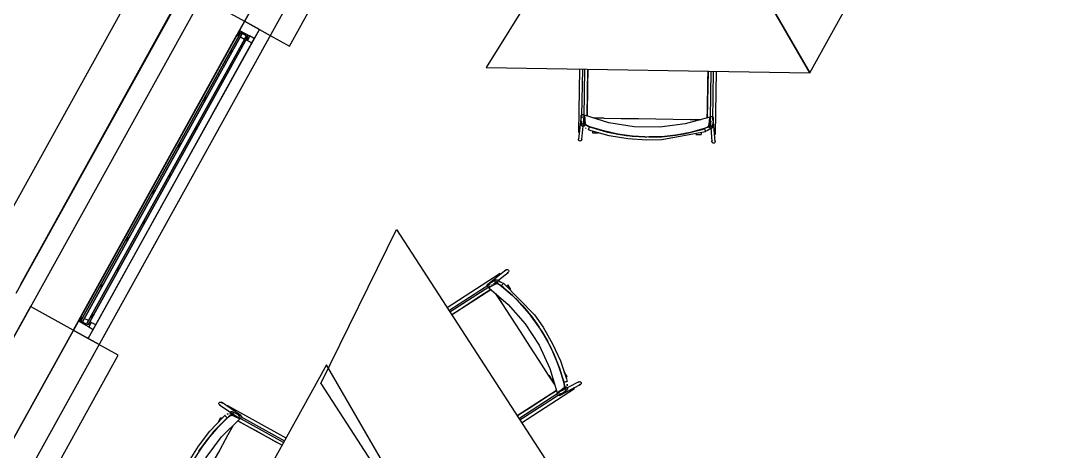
# Model space of a CAD drawing. Header units: metres. Extents: x 2.5 to 42.6, y 0.9 to 31.9.
# Drawn here: x 23.842 to 25.227, y 23.524 to 24.1 of the extents above; entities that cross this region are included whole.
import ezdxf

# ---------------------------------------------------------------- set-up
doc = ezdxf.new("R2010")
doc.units = ezdxf.units.M
for name, color, linetype in [('ARREDI', 9, 'Continuous'), ('INFISSI_VETRATE', 4, 'Continuous'), ('PARETI_STRUTTURE', 7, 'Continuous'), ('PORTE_SCALE', 2, 'Continuous')]:
    doc.layers.add(name, color=color, linetype=linetype)

msp = doc.modelspace()

# ---------------------------------------------------------------- linework, layer by layer
at = {"layer": 'ARREDI'}
for points in [[(24.7833, 24.229), (24.8982, 24.0302), (25.1082, 24.409)], [(24.8983, 24.0302), (24.7833, 24.229), (24.8788, 24.4012)], [(24.5865, 24.2321), (24.4652, 24.0372), (24.8982, 24.0302)], [(24.0575, 24.1347), (23.8361, 23.7352)], [(23.8425, 23.7475), (24.0524, 24.1263)], [(24.6012, 24.035), (24.6011, 24.031), (24.6009, 24.0157), (24.6007, 24.0004), (24.6004, 23.9852), (24.6002, 23.9724)], [(24.7612, 23.9698), (24.7614, 23.9802), (24.7616, 23.9931), (24.7618, 24.0061), (24.762, 24.019), (24.7622, 24.0319)], [(24.5943, 23.9702), (24.5935, 23.9704), (24.5929, 23.9708), (24.5925, 23.9714), (24.5923, 23.9721), (24.5922, 23.9726), (24.5922, 23.9726), (24.5923, 23.9728), (24.5926, 23.9735), (24.5931, 23.9741)], [(24.5931, 23.9741), (24.5938, 23.9744), (24.5945, 23.9745), (24.5952, 23.9743), (24.5959, 23.9739), (24.5963, 23.9733)], [(24.5957, 23.9706), (24.5968, 23.9734)], [(24.5968, 23.9734), (24.5957, 23.9707)], [(24.5962, 23.9581), (24.5958, 23.964), (24.5957, 23.9654)], [(24.7571, 23.9555), (24.7594, 23.9564), (24.7615, 23.9573), (24.7629, 23.9583), (24.7634, 23.959), (24.764, 23.9649), (24.7646, 23.9707), (24.7316, 23.9617), (24.6976, 23.9573), (24.6633, 23.9579), (24.6295, 23.9633), (24.5968, 23.9734), (24.5972, 23.9676), (24.5976, 23.9617)], [(24.6226, 23.9696), (24.6087, 23.9698)], [(24.6087, 23.9698), (24.623, 23.9695), (24.646, 23.9692), (24.6691, 23.9688), (24.6922, 23.9684), (24.7153, 23.968), (24.7383, 23.9677), (24.7526, 23.9674)], [(24.7526, 23.9674), (24.7387, 23.9677)], [(24.7646, 23.9707), (24.7654, 23.9686)], [(24.7649, 23.9699), (24.7651, 23.9706), (24.7656, 23.9712), (24.7662, 23.9715), (24.767, 23.9717), (24.7677, 23.9716), (24.7684, 23.9712)], [(24.7655, 23.9629), (24.7654, 23.9612), (24.7649, 23.9569)], [(24.7658, 23.9654), (24.7657, 23.9644)], [(24.7684, 23.9712), (24.7689, 23.9707), (24.7691, 23.97), (24.7692, 23.9697), (24.7692, 23.9692), (24.7689, 23.9685), (24.7684, 23.968), (24.7678, 23.9676)], [(24.5888, 23.9508), (24.5887, 23.9508), (24.5888, 23.9508), (24.5891, 23.9508), (24.5896, 23.9508)], [(24.5896, 23.9508), (24.5903, 23.9508)], [(24.595, 23.958), (24.5943, 23.9582), (24.5937, 23.9586), (24.5932, 23.9592), (24.5932, 23.9592), (24.593, 23.9599), (24.593, 23.96), (24.593, 23.9606), (24.5933, 23.9613), (24.5939, 23.9618)], [(24.5939, 23.9618), (24.5945, 23.9622), (24.5953, 23.9623), (24.596, 23.9621), (24.5966, 23.9617), (24.5971, 23.9611), (24.5971, 23.9611), (24.5973, 23.9604), (24.5973, 23.9603), (24.5973, 23.9597), (24.5969, 23.959)], [(24.5957, 23.9621), (24.5958, 23.9621)], [(24.6039, 23.958), (24.6015, 23.959), (24.5995, 23.96), (24.5981, 23.961), (24.5976, 23.9617)], [(24.5976, 23.9616), (24.5981, 23.9609), (24.5995, 23.96), (24.6016, 23.9589), (24.6039, 23.958)], [(24.598, 23.9564), (24.5992, 23.9558)], [(24.5992, 23.9558), (24.5981, 23.9564)], [(24.6021, 23.9539), (24.6021, 23.9537), (24.6021, 23.9537), (24.6021, 23.9537), (24.6022, 23.954), (24.6023, 23.9545), (24.6026, 23.9551), (24.6028, 23.9558), (24.6031, 23.9565)], [(24.6031, 23.9565), (24.6033, 23.9571), (24.6035, 23.9575), (24.6035, 23.9577)], [(24.6605, 23.9454), (24.6415, 23.948), (24.6225, 23.9523), (24.6039, 23.958)], [(24.604, 23.958), (24.6226, 23.9522), (24.6416, 23.948), (24.6606, 23.9454)], [(24.6076, 23.9521), (24.6076, 23.9513), (24.6076, 23.9507), (24.6076, 23.9502), (24.6076, 23.9499)], [(24.6831, 23.9443), (24.6997, 23.9447), (24.7191, 23.9468), (24.7382, 23.9504), (24.757, 23.9555)], [(24.7571, 23.9555), (24.7383, 23.9504), (24.7192, 23.9468), (24.6998, 23.9447), (24.6831, 23.9443)], [(24.7531, 23.9476), (24.7531, 23.9478), (24.7532, 23.9483), (24.7532, 23.949), (24.7532, 23.9497)], [(24.7635, 23.959), (24.7629, 23.9583), (24.7615, 23.9574), (24.7595, 23.9564), (24.7571, 23.9555)], [(24.7574, 23.9552), (24.7575, 23.955), (24.7576, 23.9546), (24.7578, 23.954)], [(24.7578, 23.954), (24.7581, 23.9533), (24.7583, 23.9526), (24.7585, 23.9519), (24.7587, 23.9515), (24.7587, 23.9512)], [(24.7595, 23.9523), (24.7585, 23.9519)], [(24.7585, 23.9519), (24.7595, 23.9523)], [(24.7609, 23.9528), (24.762, 23.9533)], [(24.7618, 23.9532), (24.7609, 23.9528)], [(24.7642, 23.9546), (24.7628, 23.9537)], [(24.7629, 23.9538), (24.7643, 23.9547)], [(24.7645, 23.9558), (24.764, 23.9563), (24.7638, 23.957), (24.7637, 23.9576), (24.7637, 23.9578), (24.764, 23.9584), (24.764, 23.9584), (24.7644, 23.959), (24.7651, 23.9594), (24.7658, 23.9595), (24.7666, 23.9594), (24.7672, 23.959)], [(24.7672, 23.959), (24.7677, 23.9585), (24.768, 23.9578), (24.768, 23.9572), (24.768, 23.957), (24.7678, 23.9564), (24.7678, 23.9564), (24.7673, 23.9558), (24.7667, 23.9554), (24.7659, 23.9553), (24.7652, 23.9554)], [(24.5922, 23.9393), (24.5915, 23.939), (24.5908, 23.9389), (24.5901, 23.9391), (24.5894, 23.9395), (24.589, 23.9401), (24.5888, 23.9408), (24.5888, 23.9413), (24.5888, 23.9415), (24.5891, 23.9422), (24.5896, 23.9428)], [(24.5924, 23.9426), (24.5928, 23.942), (24.5931, 23.9413), (24.5931, 23.9408), (24.593, 23.9406), (24.5927, 23.9399), (24.5922, 23.9393)], [(24.6775, 23.9444), (24.6611, 23.9454)], [(24.6612, 23.9453), (24.6775, 23.9444)], [(24.7531, 23.9476), (24.7531, 23.9475)], [(24.7681, 23.9365), (24.7676, 23.9371), (24.7674, 23.9377), (24.7673, 23.938), (24.7674, 23.9385), (24.7676, 23.9392), (24.7681, 23.9398)], [(24.7708, 23.9398), (24.7713, 23.9393), (24.7716, 23.9386), (24.7717, 23.9383), (24.7716, 23.9378), (24.7714, 23.9371), (24.7709, 23.9366), (24.7703, 23.9362), (24.7695, 23.936), (24.7688, 23.9361), (24.7681, 23.9365)], [(24.7704, 23.9479), (24.7711, 23.9479)], [(24.7711, 23.9479), (24.7716, 23.9479), (24.7719, 23.9479), (24.772, 23.9479), (24.772, 23.9479)], [(24.2441, 23.6145), (24.3452, 23.8207), (24.5806, 23.4571)], [(24.4844, 23.7609), (24.4841, 23.7614), (24.4839, 23.7616), (24.4839, 23.7616), (24.4839, 23.7616)], [(24.4847, 23.7604), (24.4844, 23.7609)], [(24.4912, 23.7652), (24.4914, 23.7659), (24.4918, 23.7665), (24.492, 23.7667), (24.492, 23.7667), (24.4924, 23.767), (24.4931, 23.7672), (24.4939, 23.7671), (24.4945, 23.7668), (24.4951, 23.7662), (24.4954, 23.7655), (24.4955, 23.7648)], [(24.4955, 23.7648), (24.4953, 23.7641), (24.4949, 23.7635), (24.4947, 23.7633), (24.4947, 23.7633), (24.4942, 23.763), (24.4935, 23.7628)], [(24.4665, 23.7457), (24.4667, 23.7464), (24.4671, 23.747), (24.4673, 23.7472), (24.4673, 23.7472), (24.4677, 23.7474), (24.4684, 23.7476), (24.4692, 23.7475), (24.4699, 23.7472), (24.4704, 23.7467)], [(24.4696, 23.7435), (24.4688, 23.7433), (24.4681, 23.7434), (24.4674, 23.7437), (24.4669, 23.7442), (24.4666, 23.7449), (24.4665, 23.7457)], [(24.4858, 23.745), (24.4838, 23.7465), (24.4819, 23.7476), (24.4803, 23.7483), (24.4794, 23.7484), (24.4742, 23.7456), (24.469, 23.7428), (24.4949, 23.7205), (24.5174, 23.6946), (24.5361, 23.6659), (24.5504, 23.6348), (24.5602, 23.602), (24.5649, 23.6056)], [(24.469, 23.7428), (24.4703, 23.7447)], [(24.4728, 23.7468), (24.4736, 23.7472)], [(24.475, 23.748), (24.4765, 23.7487), (24.4803, 23.7507)], [(24.4773, 23.7515), (24.4775, 23.7522), (24.4779, 23.7528), (24.4783, 23.7532), (24.4785, 23.7533), (24.4791, 23.7534), (24.4792, 23.7534), (24.4799, 23.7534), (24.4806, 23.753), (24.4811, 23.7525), (24.4814, 23.7518)], [(24.4815, 23.7511), (24.4813, 23.7504), (24.4809, 23.7497), (24.4804, 23.7494), (24.4803, 23.7493), (24.4796, 23.7491), (24.4788, 23.7492), (24.4782, 23.7495), (24.4777, 23.7501), (24.4773, 23.7508), (24.4773, 23.7515)], [(24.4794, 23.7484), (24.4803, 23.7483), (24.4818, 23.7477), (24.4837, 23.7465), (24.4858, 23.745)], [(24.4841, 23.7508), (24.4826, 23.7515)], [(24.4826, 23.7514), (24.4841, 23.7508)], [(24.4849, 23.7503), (24.4861, 23.7496)], [(24.486, 23.7497), (24.4849, 23.7503)], [(24.4858, 23.745), (24.5005, 23.7323), (24.5142, 23.7184), (24.5267, 23.7034), (24.5364, 23.6898)], [(24.4859, 23.7455), (24.486, 23.7456), (24.4863, 23.746), (24.4867, 23.7465)], [(24.5363, 23.6898), (24.5267, 23.7034), (24.5143, 23.7183), (24.5006, 23.7322), (24.4859, 23.7449)], [(24.4867, 23.7465), (24.4872, 23.7471), (24.4876, 23.7477), (24.488, 23.7482), (24.4883, 23.7486), (24.4885, 23.7488)], [(24.4871, 23.7488), (24.488, 23.7482)], [(24.488, 23.7482), (24.4872, 23.7488)], [(24.4885, 23.7489), (24.4885, 23.7488)], [(24.4946, 23.7462), (24.4944, 23.7461), (24.494, 23.7458), (24.4934, 23.7454), (24.4928, 23.745)], [(24.4717, 23.7405), (24.4629, 23.7348), (24.4521, 23.7278), (24.4412, 23.7208), (24.4304, 23.7138), (24.4195, 23.7067)], [(24.4784, 23.7347), (24.486, 23.723)], [(24.5567, 23.6139), (24.5489, 23.6259), (24.5364, 23.6452), (24.5238, 23.6646), (24.5113, 23.684), (24.4987, 23.7034), (24.4862, 23.7227), (24.4784, 23.7347)], [(24.5477, 23.6711), (24.5394, 23.6851)], [(24.5394, 23.6851), (24.5477, 23.671)], [(24.5691, 23.6165), (24.5635, 23.6351), (24.5564, 23.6533), (24.548, 23.6705)], [(24.548, 23.6705), (24.5564, 23.6532), (24.5635, 23.6351), (24.5691, 23.6164)], [(24.3667, 23.4407), (24.2517, 23.6394), (24.0418, 23.2606)], [(24.5491, 23.6256), (24.5567, 23.6138)], [(24.5735, 23.6173), (24.5737, 23.6173), (24.5737, 23.6173), (24.5737, 23.6173), (24.5734, 23.6172), (24.5729, 23.6171), (24.5723, 23.617), (24.5715, 23.6168)], [(24.572, 23.6228), (24.5726, 23.6232), (24.5732, 23.6236), (24.5736, 23.6238), (24.5738, 23.624)], [(24.5885, 23.6161), (24.589, 23.6167), (24.5894, 23.617), (24.5894, 23.617), (24.5897, 23.6171), (24.5904, 23.6172), (24.5911, 23.6171)], [(24.5911, 23.6171), (24.5918, 23.6168), (24.5923, 23.6162), (24.5925, 23.6155), (24.5925, 23.6147), (24.5923, 23.614), (24.5918, 23.6134), (24.5914, 23.6132), (24.5914, 23.6132), (24.5912, 23.6131), (24.5905, 23.6129), (24.5897, 23.6131)], [(24.2441, 23.6145), (24.3512, 23.4493)], [(24.5067, 23.5713), (24.51, 23.5735), (24.5228, 23.5818), (24.5357, 23.5901), (24.5485, 23.5984), (24.5592, 23.6053)], [(24.5657, 23.6062), (24.5696, 23.6092)], [(24.5685, 23.6062), (24.5675, 23.6055)], [(24.5734, 23.61), (24.5687, 23.6064)], [(24.5696, 23.6092), (24.5699, 23.61), (24.5699, 23.6117), (24.5696, 23.614), (24.5691, 23.6164)], [(24.5691, 23.6164), (24.5697, 23.6139), (24.5699, 23.6116), (24.5699, 23.61), (24.5696, 23.6092)], [(24.5708, 23.6166), (24.5702, 23.6165), (24.5698, 23.6163), (24.5695, 23.6163)], [(24.5715, 23.606), (24.5709, 23.6063), (24.5704, 23.6069), (24.5701, 23.6076), (24.5701, 23.6083), (24.5703, 23.609), (24.5703, 23.609), (24.5708, 23.6096), (24.5709, 23.6097), (24.5714, 23.61), (24.5721, 23.6101)], [(24.574, 23.609), (24.5743, 23.6083), (24.5743, 23.6076), (24.5741, 23.6069), (24.5741, 23.6069), (24.5736, 23.6063), (24.5735, 23.6062), (24.573, 23.606), (24.5723, 23.6058), (24.5715, 23.606)], [(24.5735, 23.6137), (24.5737, 23.6125), (24.5737, 23.6116)], [(24.5737, 23.6124), (24.5735, 23.6137)], [(24.583, 23.6086), (24.5827, 23.6091)], [(24.5835, 23.6079), (24.5833, 23.6081), (24.583, 23.6086)], [(24.5835, 23.6079), (24.5835, 23.6078)], [(24.1077, 23.5874), (24.1077, 23.5882), (24.108, 23.5889), (24.1085, 23.5894), (24.1091, 23.5898), (24.1099, 23.5899), (24.1106, 23.5898), (24.111, 23.5895), (24.111, 23.5895), (24.1112, 23.5894), (24.1117, 23.5888), (24.1119, 23.5881)], [(24.5632, 23.6026), (24.5602, 23.602)], [(24.5602, 23.602), (24.5632, 23.6026)], [(24.5618, 23.5985), (24.5611, 23.5989), (24.5607, 23.5995), (24.5604, 23.6002), (24.5604, 23.6009), (24.5606, 23.6016), (24.5611, 23.6022)], [(24.5643, 23.6016), (24.5646, 23.6009), (24.5646, 23.6002), (24.5644, 23.5995), (24.5639, 23.5989), (24.5635, 23.5986), (24.5635, 23.5986), (24.5633, 23.5985), (24.5625, 23.5984), (24.5618, 23.5985)], [(24.1098, 23.5856), (24.109, 23.5857), (24.1086, 23.586), (24.1086, 23.586), (24.1084, 23.5861), (24.1079, 23.5867), (24.1077, 23.5874)], [(24.119, 23.5843), (24.1187, 23.5837)], [(24.1194, 23.585), (24.1195, 23.5851), (24.1194, 23.585), (24.1193, 23.5847), (24.119, 23.5843)], [(24.1267, 23.5754), (24.1267, 23.5746), (24.1265, 23.5739), (24.126, 23.5733), (24.1253, 23.573), (24.1246, 23.5729), (24.1246, 23.5729), (24.1239, 23.573), (24.1238, 23.5731), (24.1233, 23.5734), (24.1228, 23.574), (24.1226, 23.5747)], [(24.1229, 23.5761), (24.1233, 23.5767), (24.124, 23.5771), (24.1247, 23.5772), (24.1248, 23.5772), (24.1254, 23.5771), (24.1256, 23.577), (24.1261, 23.5767), (24.1265, 23.5761), (24.1268, 23.5754)], [(24.0444, 23.4343), (24.044, 23.4319), (24.0439, 23.4296), (24.0441, 23.4279), (24.0444, 23.4271), (24.0493, 23.4238), (24.0542, 23.4205), (24.0618, 23.4539), (24.074, 23.4859), (24.0906, 23.5159), (24.1113, 23.5432), (24.1356, 23.5673), (24.1302, 23.5697), (24.1248, 23.5721)], [(24.0809, 23.5243), (24.0922, 23.5398), (24.1049, 23.5546), (24.1187, 23.5683)], [(24.1186, 23.5682), (24.1048, 23.5545), (24.0921, 23.5398), (24.0809, 23.5242)], [(24.1117, 23.5679), (24.111, 23.5682), (24.1104, 23.5685), (24.11, 23.5688), (24.1098, 23.5689)], [(24.1159, 23.5718), (24.1157, 23.5719), (24.1157, 23.572), (24.1157, 23.5719), (24.1159, 23.5717), (24.1162, 23.5713), (24.1167, 23.5708), (24.1172, 23.5703), (24.1177, 23.5698)], [(24.1177, 23.5697), (24.1181, 23.5693), (24.1184, 23.5689), (24.1186, 23.5688)], [(24.1248, 23.5721), (24.1239, 23.572), (24.1224, 23.5712), (24.1205, 23.5699), (24.1187, 23.5683)], [(24.1187, 23.5683), (24.1206, 23.57), (24.1225, 23.5713), (24.124, 23.572), (24.1248, 23.5721)], [(24.1189, 23.5735), (24.12, 23.5742)], [(24.12, 23.5742), (24.1189, 23.5735)], [(24.1223, 23.5751), (24.1277, 23.5727), (24.1291, 23.5721)], [(24.1922, 23.532), (24.1843, 23.5364), (24.171, 23.5438), (24.1576, 23.5512), (24.1443, 23.5586), (24.1331, 23.5648)], [(24.1337, 23.5696), (24.1356, 23.5673)], [(24.1356, 23.5673), (24.1337, 23.5696)], [(24.1339, 23.5711), (24.1344, 23.5716), (24.1351, 23.572), (24.1358, 23.5721), (24.1366, 23.572), (24.137, 23.5717), (24.137, 23.5717), (24.1372, 23.5716), (24.1377, 23.571), (24.1379, 23.5703)], [(24.1379, 23.5703), (24.1379, 23.5695), (24.1376, 23.5688), (24.1371, 23.5683), (24.1365, 23.5679), (24.1357, 23.5678)], [(24.1268, 23.5585), (24.1198, 23.546), (24.1087, 23.5259), (24.0975, 23.5057), (24.0863, 23.4855), (24.0751, 23.4653), (24.0639, 23.4452), (24.057, 23.4326)], [(24.12, 23.5463), (24.1268, 23.5586)]]:
    msp.add_lwpolyline(points, dxfattribs=at)
for points in [[(24.1551, 24.076), (24.1618, 24.0882), (24.1419, 24.0992), (24.1317, 24.0809), (24.1329, 24.0802), (24.1363, 24.0864)], [(24.1349, 24.0839), (24.133, 24.0805), (24.1344, 24.0797), (24.1363, 24.0832)], [(24.1364, 24.0783), (24.1419, 24.0753), (24.1443, 24.0797), (24.1388, 24.0828)], [(24.1441, 24.0744), (24.1458, 24.0734), (24.1474, 24.0763), (24.1457, 24.0772)], [(24.1551, 24.076), (24.1491, 24.0794), (24.1458, 24.0734), (24.1518, 24.0701)], [(23.9395, 23.687), (23.9207, 23.6975), (23.9242, 23.7037), (23.923, 23.7043), (23.9128, 23.686), (23.9328, 23.6749)], [(23.9221, 23.7), (23.9235, 23.6992), (23.9254, 23.7026), (23.924, 23.7034)], [(23.9276, 23.7017), (23.9251, 23.6973), (23.9307, 23.6942), (23.9331, 23.6987)], [(23.9351, 23.6973), (23.9335, 23.6944), (23.9352, 23.6935), (23.9368, 23.6963)], [(23.9395, 23.687), (23.9428, 23.693), (23.9368, 23.6963), (23.9335, 23.6904)]]:
    msp.add_lwpolyline(points, close=True, dxfattribs=at)
at = {"layer": 'INFISSI_VETRATE'}
for points in [[(24.1428, 24.077), (24.1451, 24.0793)], [(24.1206, 24.0548), (24.1267, 24.0608)], [(24.1082, 24.0145), (24.1143, 24.0206)], [(24.086, 23.9923), (24.0921, 23.9984)], [(24.0736, 23.9521), (24.0796, 23.9581)], [(24.0514, 23.9299), (24.0574, 23.9359)], [(24.039, 23.8896), (24.045, 23.8957)], [(24.0168, 23.8674), (24.0228, 23.8735)], [(24.0044, 23.8272), (24.0104, 23.8332)], [(23.9821, 23.8049), (23.9882, 23.811)], [(23.9697, 23.7647), (23.9758, 23.7708)], [(23.9475, 23.7425), (23.9536, 23.7485)], [(23.9351, 23.7022), (23.9412, 23.7083)]]:
    msp.add_lwpolyline(points, dxfattribs=at)
at = {"layer": 'PARETI_STRUTTURE'}
for points in [[(19.3814, 15.5105), (19.3242, 15.5421), (27.06, 29.4989)], [(25.9228, 27.2312), (26.9202, 29.0306), (19.6668, 15.9442)], [(26.8439, 28.9742), (19.6745, 16.0393)], [(19.6745, 16.0393), (26.8439, 28.9742)], [(24.6153, 24.8722), (22.0814, 20.3006)], [(24.3518, 24.478), (24.2947, 24.5097), (24.0847, 24.1309), (24.1419, 24.0992)], [(24.1763, 24.0801), (24.2021, 24.0658), (24.4121, 24.4446), (24.3863, 24.459)], [(23.786, 23.7675), (24.0056, 24.1635)], [(23.8425, 23.7475), (24.0524, 24.1263)], [(24.1419, 24.0992), (24.0273, 23.8926)], [(24.1419, 24.0992), (24.1763, 24.0801)], [(24.1518, 24.0701), (24.1618, 24.0882)], [(24.1618, 24.0882), (24.1763, 24.0801)], [(23.923, 23.7043), (24.1317, 24.0809)], [(24.1317, 24.0809), (23.923, 23.7043)], [(23.9327, 23.6931), (24.1464, 24.0786), (24.1444, 24.0797), (23.9307, 23.6942)], [(23.9428, 23.693), (24.1518, 24.0701)], [(23.943, 23.6932), (24.1517, 24.0698)], [(24.5901, 24.0352), (24.5887, 23.9508)], [(24.5934, 23.9725), (24.5944, 24.0351)], [(24.5969, 24.0351), (24.5959, 23.9711)], [(24.6002, 23.9724), (24.6012, 24.035)], [(24.7622, 24.0324), (24.7612, 23.9698)], [(24.7655, 23.969), (24.7665, 24.0323)], [(24.769, 24.0323), (24.7679, 23.9665)], [(24.772, 23.9479), (24.7733, 24.0322)], [(24.5922, 23.9726), (24.5888, 23.9413)], [(24.593, 23.96), (24.5924, 23.9718)], [(24.5931, 23.9408), (24.5965, 23.9721)], [(24.5934, 23.9693), (24.5934, 23.9723)], [(24.5958, 23.964), (24.5957, 23.9621)], [(24.5967, 23.972), (24.5967, 23.9719), (24.5968, 23.9717), (24.5968, 23.9716), (24.5968, 23.9715), (24.5968, 23.9713), (24.5968, 23.9712), (24.5968, 23.9711), (24.5968, 23.9709), (24.5968, 23.9708), (24.5968, 23.9707), (24.5968, 23.9705), (24.5968, 23.9704), (24.5968, 23.9703), (24.5968, 23.9701), (24.5968, 23.97), (24.5968, 23.9699), (24.5968, 23.9698), (24.5968, 23.9696), (24.5969, 23.9695), (24.5969, 23.9694), (24.5969, 23.9692), (24.5969, 23.9691), (24.5969, 23.969), (24.5969, 23.9688), (24.5969, 23.9687), (24.5969, 23.9686), (24.5969, 23.9684), (24.5969, 23.9683), (24.5969, 23.9682), (24.5969, 23.968), (24.5969, 23.9679), (24.5969, 23.9678), (24.5969, 23.9677), (24.597, 23.9675), (24.597, 23.9674), (24.597, 23.9673), (24.597, 23.9671), (24.597, 23.967), (24.597, 23.9669), (24.597, 23.9667), (24.597, 23.9666), (24.597, 23.9665), (24.597, 23.9663), (24.597, 23.9662), (24.597, 23.9661), (24.597, 23.966), (24.597, 23.9658), (24.597, 23.9657), (24.597, 23.9656), (24.5971, 23.9654), (24.5971, 23.9653), (24.5971, 23.9652), (24.5971, 23.965), (24.5971, 23.9649), (24.5971, 23.9648), (24.5971, 23.9646), (24.5971, 23.9645), (24.5971, 23.9644), (24.5971, 23.9642), (24.5971, 23.9641), (24.5971, 23.964), (24.5971, 23.9639), (24.5971, 23.9637), (24.5971, 23.9636), (24.5972, 23.9635), (24.5972, 23.9633), (24.5972, 23.9632), (24.5972, 23.9631), (24.5972, 23.9629), (24.5972, 23.9628), (24.5972, 23.9627), (24.5972, 23.9625), (24.5972, 23.9624), (24.5972, 23.9623), (24.5972, 23.9621), (24.5972, 23.962), (24.5972, 23.9619), (24.5972, 23.9618), (24.5972, 23.9616), (24.5973, 23.9615), (24.5973, 23.9614), (24.5973, 23.9612), (24.5973, 23.9611), (24.5973, 23.961), (24.5973, 23.9608), (24.5973, 23.9607), (24.5973, 23.9606), (24.5973, 23.9605), (24.5973, 23.9603), (24.5973, 23.9603)], [(24.7637, 23.9576), (24.7647, 23.9693)], [(24.7649, 23.9694), (24.7673, 23.938)], [(24.7717, 23.9383), (24.7692, 23.9697)], [(24.6802, 23.94), (24.655, 23.9417), (24.63, 23.9459), (24.6057, 23.9525), (24.6021, 23.9537)], [(24.6035, 23.9577), (24.6277, 23.9508), (24.6524, 23.9464), (24.6774, 23.9444), (24.6803, 23.9444)], [(24.6075, 23.9499), (24.6152, 23.9498)], [(24.7588, 23.9511), (24.7004, 23.9405), (24.6802, 23.94)], [(24.6803, 23.9443), (24.7053, 23.9452), (24.7302, 23.9486), (24.7545, 23.9544), (24.7574, 23.9553)], [(24.7654, 23.9593), (24.7654, 23.9612)], [(24.746, 23.9476), (24.7531, 23.9475)], [(24.0273, 23.8926), (23.9128, 23.686)], [(24.4839, 23.7617), (24.4131, 23.7158)], [(24.492, 23.7667), (24.4673, 23.7472)], [(24.4804, 23.752), (24.4947, 23.7633)], [(24.4154, 23.7122), (24.4707, 23.7479)], [(24.47, 23.7445), (24.4168, 23.7101)], [(24.47, 23.7438), (24.4708, 23.7444)], [(24.4804, 23.7494), (24.4702, 23.7437)], [(24.4758, 23.7484), (24.4798, 23.7515)], [(24.4781, 23.7498), (24.4765, 23.7488)], [(24.5379, 23.6875), (24.5232, 23.7078), (24.5066, 23.7266), (24.4882, 23.7435), (24.4859, 23.7454)], [(24.4885, 23.7489), (24.5299, 23.7064), (24.5415, 23.6898)], [(24.4985, 23.7402), (24.4947, 23.7462)], [(24.4191, 23.7064), (24.4717, 23.7405)], [(23.9128, 23.686), (23.8557, 23.7177), (23.6457, 23.3388), (23.7029, 23.3072)], [(23.9328, 23.6749), (23.9428, 23.693)], [(24.5695, 23.6163), (24.5618, 23.6402), (24.5518, 23.6632), (24.5394, 23.685), (24.5379, 23.6875)], [(24.5415, 23.6898), (24.5542, 23.6679), (24.5646, 23.6449), (24.5727, 23.621), (24.5737, 23.6173)], [(23.9328, 23.6749), (23.9473, 23.6669), (23.9128, 23.686)], [(23.7373, 23.2881), (23.7631, 23.2738), (23.9731, 23.6526), (23.9472, 23.6669)], [(24.5894, 23.617), (24.5615, 23.6025)], [(24.5738, 23.624), (24.5697, 23.6304)], [(24.5592, 23.6054), (24.5066, 23.5713)], [(24.5127, 23.562), (24.5835, 23.6078)], [(24.5615, 23.6027), (24.5616, 23.6028), (24.5617, 23.6029), (24.5618, 23.6029), (24.5619, 23.603), (24.562, 23.6031), (24.5621, 23.6032), (24.5622, 23.6032), (24.5623, 23.6033), (24.5624, 23.6034), (24.5625, 23.6035), (24.5626, 23.6036), (24.5628, 23.6036), (24.5629, 23.6037), (24.563, 23.6038), (24.5631, 23.6039), (24.5632, 23.604), (24.5633, 23.604), (24.5634, 23.6041), (24.5635, 23.6042), (24.5636, 23.6043), (24.5637, 23.6043), (24.5638, 23.6044), (24.5639, 23.6045), (24.564, 23.6046), (24.5641, 23.6047), (24.5642, 23.6047), (24.5643, 23.6048), (24.5644, 23.6049), (24.5645, 23.605), (24.5646, 23.605), (24.5648, 23.6051), (24.5649, 23.6052), (24.565, 23.6053), (24.5651, 23.6054), (24.5652, 23.6054), (24.5653, 23.6055), (24.5654, 23.6056), (24.5655, 23.6057), (24.5656, 23.6058), (24.5657, 23.6058), (24.5658, 23.6059), (24.5659, 23.606), (24.566, 23.6061), (24.5661, 23.6061), (24.5662, 23.6062), (24.5663, 23.6063), (24.5664, 23.6064), (24.5665, 23.6065), (24.5666, 23.6065), (24.5668, 23.6066), (24.5669, 23.6067), (24.567, 23.6068), (24.5671, 23.6069), (24.5672, 23.6069), (24.5673, 23.607), (24.5674, 23.6071), (24.5675, 23.6072), (24.5676, 23.6072), (24.5677, 23.6073), (24.5678, 23.6074), (24.5679, 23.6075), (24.568, 23.6075), (24.5681, 23.6076), (24.5682, 23.6077), (24.5683, 23.6078), (24.5684, 23.6079), (24.5685, 23.608), (24.5686, 23.608), (24.5688, 23.6081), (24.5689, 23.6082), (24.569, 23.6083), (24.5691, 23.6083), (24.5692, 23.6084), (24.5693, 23.6085), (24.5694, 23.6086), (24.5695, 23.6086), (24.5696, 23.6087), (24.5697, 23.6088), (24.5698, 23.6089), (24.5699, 23.609), (24.57, 23.609), (24.5701, 23.6091), (24.5702, 23.6092), (24.5703, 23.6093), (24.5704, 23.6094), (24.5705, 23.6094), (24.5706, 23.6095), (24.5708, 23.6096), (24.5709, 23.6097), (24.5709, 23.6097)], [(24.5635, 23.5986), (24.5914, 23.6132)], [(24.5735, 23.6062), (24.5641, 23.5992)], [(24.5687, 23.6064), (24.5703, 23.6074)], [(24.137, 23.5717), (24.111, 23.5895)], [(24.509, 23.5677), (24.5627, 23.6025)], [(24.5629, 23.5997), (24.5103, 23.5656)], [(24.5656, 23.6014), (24.5631, 23.5998)], [(24.1086, 23.586), (24.1346, 23.5682)], [(24.1976, 23.5417), (24.1195, 23.585)], [(24.1256, 23.577), (24.1362, 23.572)], [(24.0669, 23.5094), (24.0802, 23.5309), (24.0956, 23.551), (24.1129, 23.5694), (24.1157, 23.572)], [(24.1186, 23.5687), (24.1011, 23.5507), (24.0856, 23.531), (24.0721, 23.5099), (24.0706, 23.5073)], [(24.1098, 23.5689), (24.1061, 23.5622)], [(24.1343, 23.5681), (24.1342, 23.5681), (24.1341, 23.5682), (24.134, 23.5682), (24.1339, 23.5683), (24.1337, 23.5683), (24.1336, 23.5684), (24.1335, 23.5684), (24.1334, 23.5685), (24.1333, 23.5686), (24.1332, 23.5686), (24.133, 23.5687), (24.1329, 23.5687), (24.1328, 23.5688), (24.1327, 23.5688), (24.1326, 23.5689), (24.1324, 23.569), (24.1323, 23.569), (24.1322, 23.5691), (24.1321, 23.5691), (24.132, 23.5692), (24.1319, 23.5692), (24.1317, 23.5693), (24.1316, 23.5693), (24.1315, 23.5694), (24.1314, 23.5695), (24.1313, 23.5695), (24.1311, 23.5696), (24.131, 23.5696), (24.1309, 23.5697), (24.1308, 23.5697), (24.1307, 23.5698), (24.1306, 23.5698), (24.1304, 23.5699), (24.1303, 23.57), (24.1302, 23.57), (24.1301, 23.5701), (24.13, 23.5701), (24.1298, 23.5702), (24.1297, 23.5702), (24.1296, 23.5703), (24.1295, 23.5703), (24.1294, 23.5704), (24.1292, 23.5705), (24.1291, 23.5705), (24.129, 23.5706), (24.1289, 23.5706), (24.1288, 23.5707), (24.1287, 23.5707), (24.1285, 23.5708), (24.1284, 23.5709), (24.1283, 23.5709), (24.1282, 23.571), (24.1281, 23.571), (24.1279, 23.5711), (24.1278, 23.5711), (24.1277, 23.5712), (24.1276, 23.5712), (24.1275, 23.5713), (24.1273, 23.5714), (24.1272, 23.5714), (24.1271, 23.5715), (24.127, 23.5715), (24.1269, 23.5716), (24.1267, 23.5716), (24.1266, 23.5717), (24.1265, 23.5717), (24.1264, 23.5718), (24.1263, 23.5719), (24.1262, 23.5719), (24.126, 23.572), (24.1259, 23.572), (24.1258, 23.5721), (24.1257, 23.5721), (24.1256, 23.5722), (24.1255, 23.5723), (24.1253, 23.5723), (24.1252, 23.5724), (24.1251, 23.5724), (24.125, 23.5725), (24.1249, 23.5725), (24.1247, 23.5726), (24.1246, 23.5726), (24.1245, 23.5727), (24.1244, 23.5728), (24.1243, 23.5728), (24.1242, 23.5729), (24.124, 23.5729), (24.1239, 23.573), (24.1238, 23.573), (24.1238, 23.5731)], [(24.127, 23.5731), (24.1261, 23.5736)], [(24.1331, 23.5648), (24.1922, 23.532)], [(24.1336, 23.5723), (24.1359, 23.571)], [(24.1943, 23.5358), (24.134, 23.5692)], [(24.1364, 23.5707), (24.1955, 23.538)]]:
    msp.add_lwpolyline(points, dxfattribs=at)
for points in [[(24.1419, 24.0992), (23.9128, 23.686), (23.9328, 23.6749), (24.1618, 24.0882)], [(24.1388, 24.0828), (23.9252, 23.6973), (23.9231, 23.6984), (24.1368, 24.0839)], [(24.1368, 24.0839), (23.9231, 23.6984), (23.9251, 23.6973), (24.1388, 24.0828)], [(23.9327, 23.6931), (23.9307, 23.6942), (24.1444, 24.0797), (24.1464, 24.0786)]]:
    msp.add_lwpolyline(points, close=True, dxfattribs=at)
at = {"layer": 'PORTE_SCALE'}
for centre, radius, start, end in [((26.699, 23.8075), 1.9367, 175.2197, 175.5677), ((29.7152, 14.3705), 10.7452, 119.16788, 119.23057)]:
    msp.add_arc(centre, radius, start, end, dxfattribs=at)

doc.saveas('drawing.dxf')
